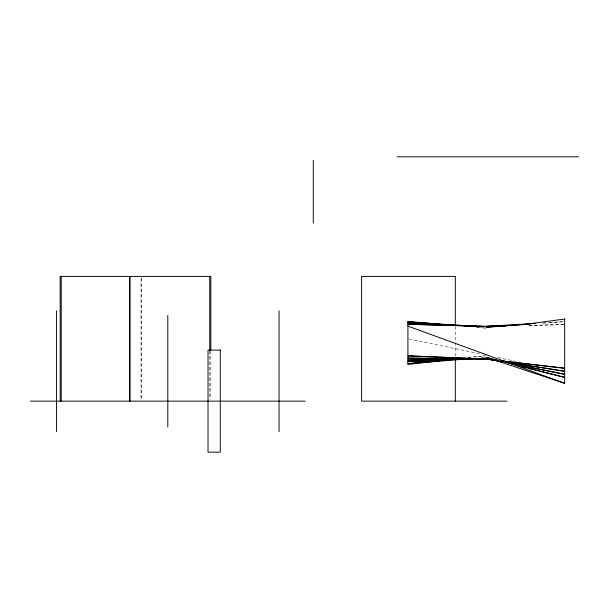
<?xml version="1.0" encoding="UTF-8"?>
<svg xmlns="http://www.w3.org/2000/svg" width="609" height="609" viewBox="0 0 609 609"><rect width="100%" height="100%" fill="white"/><g stroke="black" fill="none" stroke-linecap="round" stroke-linejoin="round"><path stroke-width="0.46" stroke-dasharray="3.04 2.28" d="M474.023 357.011L485.35 355.74L473.079 356.988M482.518 357.757L485.35 357.529L481.574 357.711M542.946 323.158L563.721 321.674L548.618 322.58M542.946 322.922L547.674 322.633M475.911 327.33L486.294 328.16L476.855 327.353M408.852 338.924L479.344 353.677M497.888 357.559L517.368 361.639M455.326 326.485L455.326 341.603M455.326 342.547L455.326 356.722M210.828 351.05L210.828 399.245M209.755 351.05L209.755 399.245M141.318 278.29L141.318 399.245M141.037 278.29L141.037 399.245M563.721 324.627L527.843 325.396L563.721 324.627"/><path stroke-width="0.91" d="M564.665 319.017L525.483 324.3L486.294 327.216L529.731 324.11M440.033 360.825L407.923 364.426L407.923 321.468L440.977 324.293M442.865 360.505L445.697 360.193M468.359 357.65L470.247 357.437M429.642 361.419L407.923 363.642L474.023 358.427M468.359 357.468L470.247 357.277M535.395 323.379L486.294 326.348L505.181 325.929M445.697 359.614L407.923 361.617L480.63 358.397M453.248 359.211L457.024 359.013M467.415 358.457L470.247 358.305M451.36 359.005L407.923 360.079L485.35 358.686L444.753 358.397M467.415 358.617L477.799 358.358M500.461 325.99L486.294 326.295L407.923 324.262L450.416 325.503M397.152 156.84L578.55 156.84M30.45 401.141L305.162 401.141M506.916 401.141L361.601 401.141L361.601 276.402L455.326 276.402L455.326 325.541M440.977 358.374L407.923 358.153L486.294 359.005L493.853 359.942L486.294 359.143L407.923 355.831L454.192 357.704M456.08 325.67L486.294 326.553L478.743 326.196M456.08 357.78L486.294 359.005L499.357 361.091M476.855 326.112L407.923 322.861L447.585 325.039M451.36 325.244L456.08 325.503M463.632 325.922L467.415 326.127M461.744 325.518L407.923 321.91L445.697 324.924M463.632 325.64L471.191 326.15M442.865 324.452L448.529 324.94M452.304 325.259L455.136 325.503M500.461 360.711L564.665 368.247L502.349 361.008M495.741 360.239L497.629 360.459M504.952 361.967L520.817 364.441M522.682 364.73L564.665 371.292L504.952 361.716M497.492 360.52L486.294 358.731L501.222 361.7M510.555 363.558L515.222 364.486M519.88 365.415L564.665 374.322L504.739 361.952M497.363 360.429L486.294 358.145L502.889 362.218M521.334 366.732L526.861 368.087M528.711 368.536L564.665 377.352L506.345 362.424M496.32 359.866L486.294 357.3L564.665 383.312L564.665 318.987M407.923 326.119L564.665 383.312M455.326 359.561L455.326 401.141M313.277 160.395L313.277 223.198M279.051 310.864L279.051 431.583M210.828 350.106L210.828 276.402L60.154 276.402L60.154 401.141M209.755 276.402L209.755 350.106M167.802 315.47L167.802 426.97M129.953 276.402L129.953 401.141M129.664 276.402L129.664 401.141M61.227 276.402L61.227 401.141M56.561 310.864L56.561 431.583M220.283 350.114L208.027 350.114L208.027 452.16L220.283 452.16L220.283 350.114"/></g></svg>
